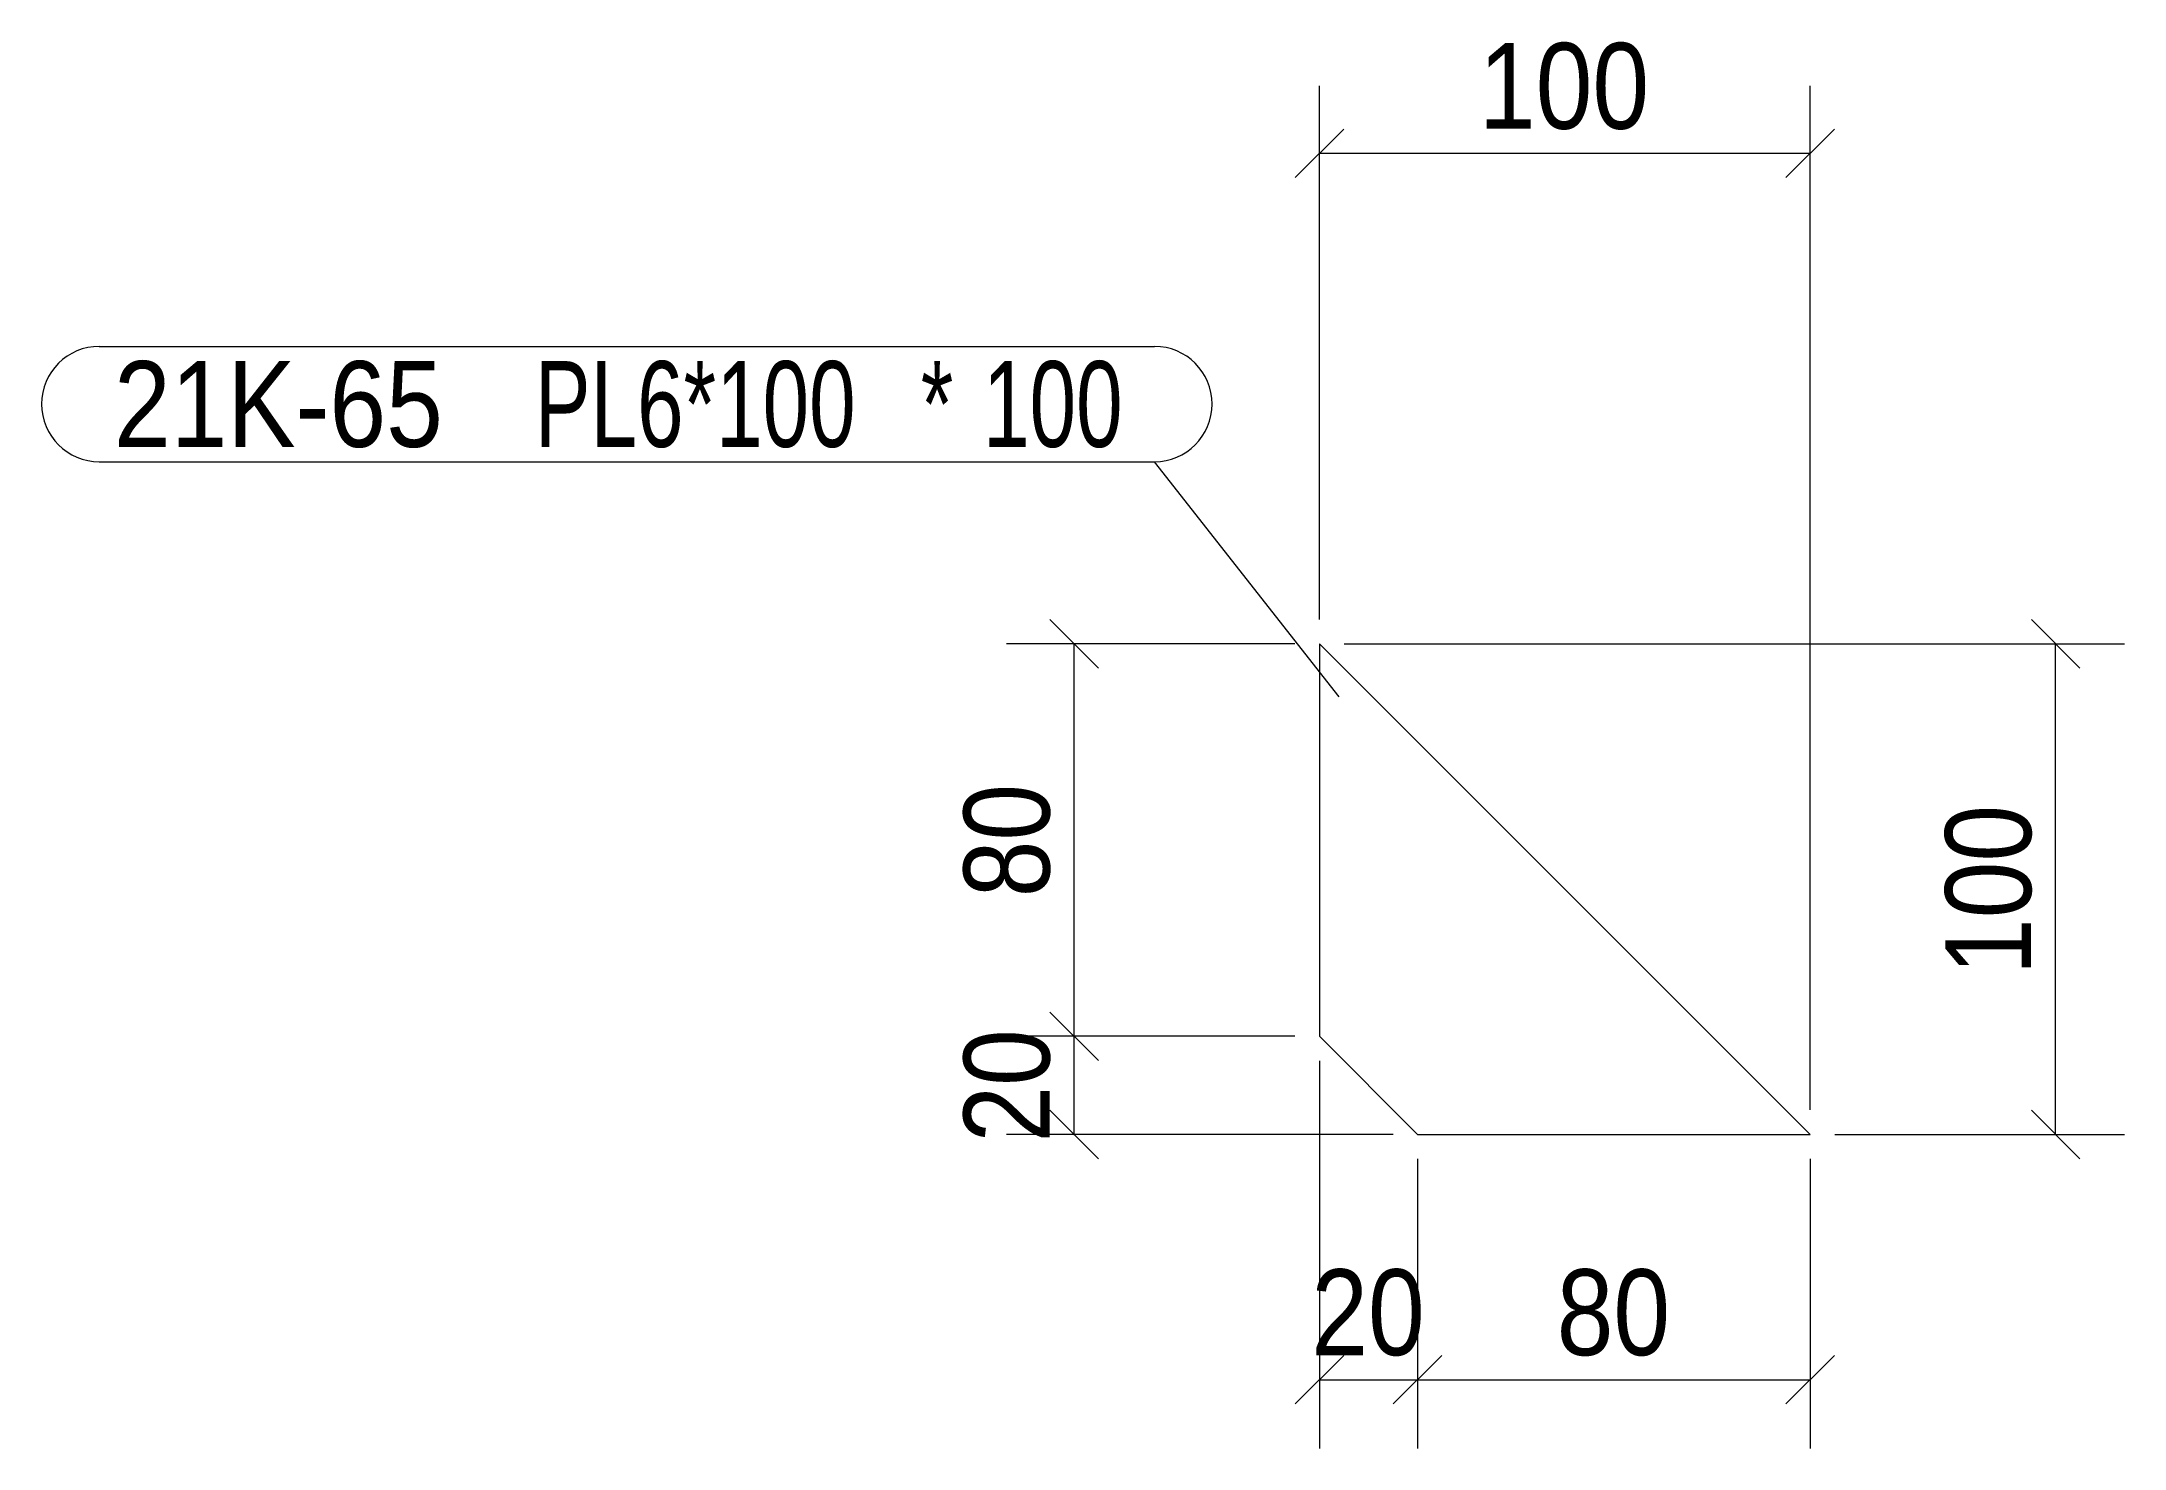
# Model space of a CAD drawing. Header units: millimetres. Extents: x 1636 to 2061, y 652 to 939.
import ezdxf

# ---------------------------------------------------------------- set-up
doc = ezdxf.new("R2010")
doc.units = ezdxf.units.MM
doc.header["$LTSCALE"] = 5
doc.linetypes.add('XKITLINE00', pattern=[0])
for name, color, linetype, lineweight in [('Part', 2, 'Continuous', 0), ('PartMark', 3, 'Continuous', 0), ('Z-DIMENSIONS', 1, 'Continuous', 0)]:
    doc.layers.add(name, color=color, linetype=linetype, lineweight=lineweight)
doc.styles.add('Arial Narrow', font='ARIALN.TTF')
doc.styles.add('宋体', font='arial.ttf')

msp = doc.modelspace()

# ---------------------------------------------------------------- linework, layer by layer
at = {"layer": 'Part', "color": 2, "linetype": 'XKITLINE00', "lineweight": 0}
for p, q in [((1896.67, 815.83), (1896.67, 735.83)), ((1896.67, 815.83), (1996.67, 715.83)), ((1896.67, 735.83), (1916.67, 715.83)), ((1916.67, 715.83), (1996.67, 715.83))]:
    msp.add_line(p, q, dxfattribs=at)
at = {"layer": 'PartMark', "color": 3, "linetype": 'XKITLINE00', "lineweight": 0}
for p, q in [((1648.05, 876.47), (1863.05, 876.47)), ((1648.05, 852.97), (1863.05, 852.97)), ((1900.67, 805), (1863.05, 852.97))]:
    msp.add_line(p, q, dxfattribs=at)
for centre, start, end in [((1648.05, 864.72), 90, 270), ((1863.05, 864.72), 270, 90)]:
    msp.add_arc(centre, 11.75, start, end, dxfattribs=at)
at = {"layer": 'Z-DIMENSIONS', "color": 4, "linetype": 'XKITLINE00', "lineweight": 0}
for p, q in [((1896.67, 820.83), (1896.67, 929.58)), ((1996.67, 720.83), (1996.67, 929.58)), ((1901.62, 920.78), (1891.72, 910.88)), ((2001.62, 920.78), (1991.72, 910.88)), ((1896.67, 915.83), (1996.67, 915.83)), ((1841.72, 820.78), (1851.62, 810.88)), ((2041.72, 820.78), (2051.62, 810.88)), ((1891.67, 815.83), (1832.92, 815.83)), ((1846.67, 735.83), (1846.67, 815.83)), ((1901.67, 815.83), (2060.67, 815.83)), ((2046.67, 715.83), (2046.67, 815.83)), ((1841.72, 740.78), (1851.62, 730.88)), ((1841.72, 740.78), (1851.62, 730.88)), ((1891.67, 735.83), (1832.92, 735.83)), ((1891.67, 735.83), (1832.92, 735.83)), ((1846.67, 715.83), (1846.67, 735.83)), ((1896.67, 730.83), (1896.67, 651.83)), ((1841.72, 720.78), (1851.62, 710.88)), ((2041.72, 720.78), (2051.62, 710.88)), ((1911.67, 715.83), (1832.92, 715.83)), ((2001.67, 715.83), (2060.67, 715.83)), ((1916.67, 710.83), (1916.67, 651.83)), ((1916.67, 710.83), (1916.67, 651.83)), ((1996.67, 710.83), (1996.67, 651.83)), ((1901.62, 670.78), (1891.72, 660.88)), ((1921.62, 670.78), (1911.72, 660.88)), ((1921.62, 670.78), (1911.72, 660.88)), ((2001.62, 670.78), (1991.72, 660.88)), ((1896.67, 665.83), (1916.67, 665.83)), ((1916.67, 665.83), (1996.67, 665.83))]:
    msp.add_line(p, q, dxfattribs=at)
at = {"layer": 'Z-DIMENSIONS', "color": 4}
for p in [(1896.67, 915.83), (1996.67, 915.83), (1846.67, 815.83), (2046.67, 815.83), (1846.67, 735.83), (1846.67, 735.83), (1846.67, 715.83), (2046.67, 715.83), (1896.67, 665.83), (1916.67, 665.83), (1916.67, 665.83), (1996.67, 665.83)]:
    msp.add_point(p, dxfattribs=at)

# ---------------------------------------------------------------- texts
at = {"layer": 'PartMark', "color": 3, "width": 0.85}
for s, style, p in [('21K-65', '宋体', (1651.05, 855.97)), ('PL6*100', 'Arial Narrow', (1736.79, 855.97)), ('*', 'Arial Narrow', (1815.44, 855.97)), ('100', 'Arial Narrow', (1828.13, 855.97))]:
    msp.add_text(s, height=17.5, dxfattribs=dict(at, style=style)).set_placement(p)
at = {"layer": 'Z-DIMENSIONS', "color": 4, "style": '宋体', "width": 0.85}
for s, p in [('100', (1929.18, 920.83)), ('20', (1895.01, 670.83)), ('80', (1945.01, 670.83))]:
    msp.add_text(s, height=17.5, dxfattribs=at).set_placement(p)
for s, p in [('80', (1841.67, 764.17)), ('100', (2041.67, 748.34)), ('20', (1841.67, 714.17))]:
    msp.add_text(s, height=17.5, rotation=90.0002, dxfattribs=at).set_placement(p)

doc.saveas('drawing.dxf')
